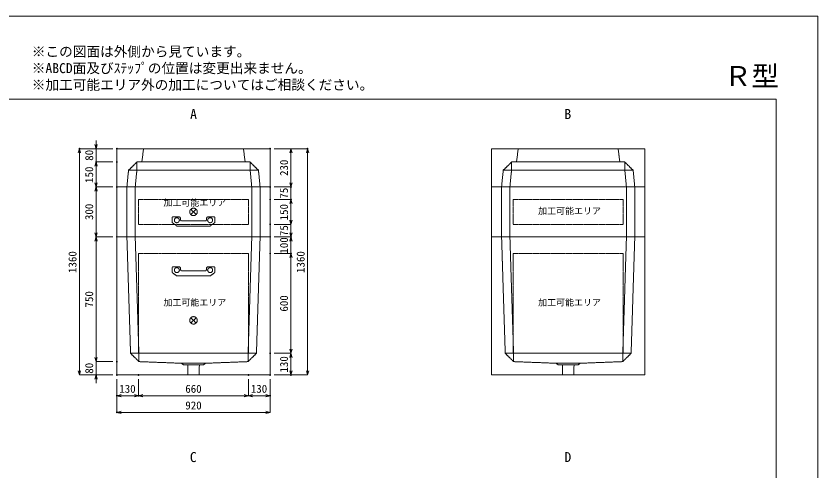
# Model space of a CAD drawing. Units: millimetres, scale not verified. Extents: x -3712 to 3712, y -2625 to 2625.
# Drawn here: x -1103 to 3712, y -110 to 2625 of the extents above; entities that cross this region are included whole.
import ezdxf
from ezdxf.enums import TextEntityAlignment as Align

# ---------------------------------------------------------------- set-up
doc = ezdxf.new("R2010")
doc.units = ezdxf.units.MM
doc.header["$LTSCALE"] = 10
doc.header["$PDMODE"] = 32
doc.header["$PDSIZE"] = 5
doc.linetypes.add('LONG_DASHED1', pattern=[7, 6, -1])
doc.linetypes.add('LONG_DOUBLE_CHAIN', pattern=[21.8, 18, -1, 0.6, -0.6, 0.6, -1])
for name, color, linetype, lineweight in [('0-0_D-TTL', 7, 'Continuous', 9), ('0-1_Defpoints', 7, 'Continuous', 9), ('0-3_D-TTL-TXT', 7, 'Continuous', 9), ('0-4_D-STR-TXT', 7, 'Continuous', 9), ('0-5_D-STR-DIM', 3, 'Continuous', 9), ('0-6_0', 7, 'Continuous', 9), ('0-7_D-STR-STR3', 2, 'LONG_DASHED1', 9), ('0-8_D-STR', 7, 'LONG_DASHED1', 9), ('0-A_D-STR-STR5', 1, 'LONG_DOUBLE_CHAIN', 9)]:
    doc.layers.add(name, color=color, linetype=linetype, lineweight=lineweight)
doc.styles.add('ＭＳ ゴシック', font='')
doc.styles.get('ＭＳ ゴシック').set_extended_font_data('MS Gothic')

# ---------------------------------------------------------------- blocks, each defined once
blk = doc.blocks.new('A$C4DE05FD1')
at = {"layer": '0-0_D-TTL', "color": 134}
for p, q in [((2000, 38000), (57400, 38000)), ((57400, 38000), (57400, 2000))]:
    blk.add_line(p, q, dxfattribs=at)
at = {"layer": '0-1_Defpoints', "color": 134}
for p, q in [((0, 42000), (59400, 42000)), ((59400, 42000), (59400, 0))]:
    blk.add_line(p, q, dxfattribs=at)
at = {"layer": '0-3_D-TTL-TXT', "style": 'ＭＳ ゴシック'}
for s, p in [('※この図面は外側から見ています。', (21630.46, 39907.83)), ('※ABCD面及びｽﾃｯﾌﾟの位置は変更出来ません。', (21630.46, 39107.83)), ('※加工可能エリア外の加工についてはご相談ください。', (21630.46, 38307.83))]:
    blk.add_text(s, height=481.1, dxfattribs=at).set_placement(p, align=Align.BOTTOM_LEFT)
blk = doc.blocks.new('_Open30')
at = {"layer": '0-6_0'}
blk.add_line((0, 0), (-10, 0), dxfattribs=at)
blk.add_lwpolyline([(-10, 2.679), (0, 0), (-10, -2.679)], dxfattribs=at)
blk = doc.blocks.new('A$C31CA379A')
at = {"layer": '0-4_D-STR-TXT', "style": 'ＭＳ ゴシック'}
for s, p in [('A', (-162.94, -1095.26)), ('B', (17819.31, -1095.26)), ('C', (-175.69, -17595.27)), ('D', (17819.31, -17595.27))]:
    blk.add_text(s, height=481.1, dxfattribs=at).set_placement(p, align=Align.BOTTOM_LEFT)
blk = doc.blocks.new('A$C2C6B650F')
at = {"layer": '0-8_D-STR', "linetype": 'Continuous'}
for p, q in [((-4600, 0), (-4600, 2300)), ((-4600, 2300), (4600, 2300)), ((4600, 2300), (4600, 0)), ((-4600, 0), (4600, 0))]:
    blk.add_line(p, q, dxfattribs=at)
at = {"layer": '0-8_D-STR'}
for p, q in [((-3000, 2300), (-3100, 1500)), ((3000, 2300), (3100, 1500)), ((-3900, 1000), (-3400, 1500)), ((-3400, 1500), (3400, 1500)), ((-3400, 1000), (-3400, 1500)), ((3900, 1000), (3400, 1500)), ((3400, 1000), (3400, 1500)), ((-3900, 1000), (-4000, 0)), ((-3900, 1000), (3900, 1000)), ((-3400, 1000), (-3500, 0)), ((3400, 1000), (3500, 0)), ((3900, 1000), (4000, 0))]:
    blk.add_line(p, q, dxfattribs=at)
blk = doc.blocks.new('A$C27844A11')
at = {"layer": '0-7_D-STR-STR3'}
for p, q in [((-1280, 500), (-1280, 226.8)), ((-1230, 550), (-879.2, 550)), ((1230, 550), (879.2, 550)), ((1280, 500), (1280, 226.8)), ((-1257.7, 185.2), (-1030.2, 16.8)), ((974.7, 0), (-974.7, 0)), ((-779.6, 458.7), (-771, 360.6)), ((721.2, 315), (-721.2, 315)), ((779.6, 458.7), (771, 360.6)), ((1257.7, 185.2), (1030.2, 16.8))]:
    blk.add_line(p, q, dxfattribs=at)
for centre in [(-1000, 350), (1000, 350)]:
    blk.add_circle(centre, 150, dxfattribs=at)
for centre, radius, start, end in [((-1230, 500), 50, 90, 180), ((-879.2, 450), 100, 5, 90), ((879.2, 450), 100, 90, 175), ((1230, 500), 50, 0, 90), ((-1230, 226.8), 50, 180, 236.30993), ((-974.7, 100), 100, 236.30993, 270), ((-721.2, 365), 50, 185, 270), ((721.2, 365), 50, 270, 355), ((974.7, 100), 100, 270, 303.69007), ((1230, 226.8), 50, 303.69007, 0)]:
    blk.add_arc(centre, radius, start, end, dxfattribs=at)
blk = doc.blocks.new('A$C1F2E74A8')
at = {"layer": '0-8_D-STR', "linetype": 'Continuous'}
for p, q in [((-4600, -3000), (-4600, 0)), ((4600, -3000), (-4600, -3000))]:
    blk.add_line(p, q, dxfattribs=at)
at = {"layer": '0-8_D-STR'}
for p, q in [((-4000, 0), (-4000, -3000)), ((-3500, 0), (-3500, -3000)), ((3500, 0), (3500, -3000)), ((4000, 0), (4000, -3000))]:
    blk.add_line(p, q, dxfattribs=at)
at = {"layer": '0-8_D-STR', "linetype": 'Continuous'}
blk.add_lwpolyline([(4600, -3000), (4600, 0), (-4600, 0)], dxfattribs=at)
at = {"layer": '0-A_D-STR-STR5'}
for p, q in [((3300, -750), (-3300, -750)), ((-3300, -750), (-3300, -2250)), ((3300, -750), (3300, -2250)), ((3300, -2250), (-3300, -2250))]:
    blk.add_line(p, q, dxfattribs=at)
blk = doc.blocks.new('A$C23094946')
at = {"layer": '0-8_D-STR', "linetype": 'Continuous'}
for p, q in [((-4600, 0), (4600, 0)), ((-4600, -8300), (-4600, 0)), ((4600, -8300), (4600, 0)), ((-4600, -8300), (4600, -8300))]:
    blk.add_line(p, q, dxfattribs=at)
at = {"layer": '0-8_D-STR'}
for p, q in [((-4000, 0), (-3780, -7000)), ((-3500, 0), (-3280, -7000)), ((3500, 0), (3280, -7000)), ((4000, 0), (3780, -7000)), ((-3280, -7500), (-3780, -7000)), ((-3780, -7000), (3780, -7000)), ((-3280, -7500), (-3280, -7000)), ((3280, -7500), (3780, -7000)), ((3280, -7500), (3280, -7000)), ((-3280, -7500), (-700, -7600)), ((-600, -7690), (-700, -7600)), ((700, -7600), (-700, -7600)), ((600, -7690), (-600, -7690)), ((-333, -8300), (-352, -7690)), ((333, -8300), (352, -7690)), ((600, -7690), (700, -7600)), ((3280, -7500), (700, -7600))]:
    blk.add_line(p, q, dxfattribs=at)
at = {"layer": '0-A_D-STR-STR5'}
for p, q in [((3300, -1000), (3300, -7000)), ((3300, -1000), (3300, -7000)), ((3300, -7000), (-3300, -7000))]:
    blk.add_line(p, q, dxfattribs=at)
blk.add_lwpolyline([(3300, -1000), (-3300, -1000), (-3300, -7000)], dxfattribs=at)
blk.add_lwpolyline([(3300, -1000), (-3300, -1000), (-3300, -7000)], dxfattribs=at)
blk = doc.blocks.new('A$C1C640AAB')
at = {"layer": '0-A_D-STR-STR5'}
for p, q in [((-159.1, -159.1), (159.1, 159.1)), ((-159.1, 159.1), (159.1, -159.1))]:
    blk.add_line(p, q, dxfattribs=at)
blk.add_circle((0, 0), 225, dxfattribs=at)
blk = doc.blocks.new('A$Cec8e3b82')
at = {"layer": '0-8_D-STR'}
blk.add_blockref('A$C1F2E74A8', (0, 0), dxfattribs=at)
at = {"layer": '0-A_D-STR-STR5'}
blk.add_blockref('A$C1C640AAB', (0, -1500), dxfattribs=at)
blk = doc.blocks.new('A$Cbdff48fd')
at = {"layer": '0-8_D-STR'}
blk.add_blockref('A$C23094946', (0, 0), dxfattribs=at)
at = {"layer": '0-A_D-STR-STR5'}
blk.add_blockref('A$C1C640AAB', (0, -5020), dxfattribs=at)

msp = doc.modelspace()

# ---------------------------------------------------------------- linework, layer by layer
at = {"layer": '0-1_Defpoints'}
for p in [(-722.5, 1827.5), (-497.5, 1827.5), (422.5, 1827.5), (647.5, 1827.5), (-622.5, 1747.5), (-497.5, 1747.5), (-622.5, 1597.5), (-497.5, 1597.5), (-497.5, 1597.5), (422.5, 1597.5), (422.5, 1597.5), (547.5, 1597.5), (547.5, 1597.5), (422.5, 1522.5), (547.5, 1522.5), (422.5, 1372.5), (-622.5, 1297.5), (-497.5, 1297.5), (-497.5, 1297.5), (422.5, 1297.5), (547.5, 1297.5), (422.5, 1197.5), (547.5, 1197.5), (422.5, 597.5), (422.5, 597.5), (-497.5, 547.5), (-622.5, 467.5), (-497.5, 467.5), (-497.5, 467.5), (-367.5, 467.5), (292.5, 467.5), (422.5, 467.5), (422.5, 467.5), (422.5, 467.5), (547.5, 467.5), (-497.5, 342.5), (-367.5, 342.5), (422.5, 342.5), (-497.5, 242.5)]:
    msp.add_point(p, dxfattribs=at)
at = {"layer": '0-5_D-STR-DIM'}
for p, q in [((-622.5, 1852.5), (-622.5, 1877.5)), ((-522.5, 1827.5), (-722.5, 1827.5)), ((-722.5, 492.5), (-722.5, 1802.5)), ((-522.5, 1827.5), (-622.5, 1827.5)), ((-622.5, 1827.5), (-622.5, 1747.5)), ((447.5, 1827.5), (547.5, 1827.5)), ((447.5, 1827.5), (647.5, 1827.5)), ((547.5, 1802.5), (547.5, 1622.5)), ((647.5, 492.5), (647.5, 1802.5)), ((-522.5, 1747.5), (-622.5, 1747.5)), ((-522.5, 1747.5), (-622.5, 1747.5)), ((-622.5, 1722.5), (-622.5, 1697.5)), ((-622.5, 1622.5), (-622.5, 1722.5)), ((547.5, 1622.5), (547.5, 1647.5)), ((-522.5, 1597.5), (-622.5, 1597.5)), ((-522.5, 1597.5), (-622.5, 1597.5)), ((447.5, 1597.5), (547.5, 1597.5)), ((447.5, 1597.5), (547.5, 1597.5)), ((547.5, 1522.5), (547.5, 1597.5)), ((-622.5, 1322.5), (-622.5, 1572.5)), ((447.5, 1522.5), (547.5, 1522.5)), ((447.5, 1522.5), (547.5, 1522.5)), ((547.5, 1497.5), (547.5, 1472.5)), ((547.5, 1397.5), (547.5, 1497.5)), ((547.5, 1397.5), (547.5, 1422.5)), ((447.5, 1372.5), (547.5, 1372.5)), ((447.5, 1372.5), (547.5, 1372.5)), ((547.5, 1372.5), (547.5, 1297.5)), ((547.5, 1322.5), (547.5, 1347.5)), ((-522.5, 1297.5), (-622.5, 1297.5)), ((-522.5, 1297.5), (-622.5, 1297.5)), ((-622.5, 572.5), (-622.5, 1272.5)), ((447.5, 1297.5), (547.5, 1297.5)), ((447.5, 1297.5), (547.5, 1297.5)), ((547.5, 1197.5), (547.5, 1297.5)), ((547.5, 1272.5), (547.5, 1247.5)), ((447.5, 1197.5), (547.5, 1197.5)), ((447.5, 1197.5), (547.5, 1197.5)), ((547.5, 1172.5), (547.5, 1147.5)), ((547.5, 622.5), (547.5, 1172.5)), ((-622.5, 572.5), (-622.5, 597.5)), ((447.5, 597.5), (547.5, 597.5)), ((447.5, 597.5), (547.5, 597.5)), ((-522.5, 547.5), (-622.5, 547.5)), ((-522.5, 547.5), (-622.5, 547.5)), ((-622.5, 547.5), (-622.5, 467.5)), ((547.5, 572.5), (547.5, 492.5)), ((-522.5, 467.5), (-722.5, 467.5)), ((-522.5, 467.5), (-622.5, 467.5)), ((-622.5, 442.5), (-622.5, 417.5)), ((-497.5, 442.5), (-497.5, 242.5)), ((-497.5, 442.5), (-497.5, 342.5)), ((-367.5, 442.5), (-367.5, 342.5)), ((-367.5, 442.5), (-367.5, 342.5)), ((292.5, 442.5), (292.5, 342.5)), ((292.5, 442.5), (292.5, 342.5)), ((422.5, 442.5), (422.5, 342.5)), ((422.5, 442.5), (422.5, 242.5)), ((447.5, 467.5), (547.5, 467.5)), ((447.5, 467.5), (647.5, 467.5)), ((-392.5, 342.5), (-472.5, 342.5)), ((267.5, 342.5), (-342.5, 342.5)), ((317.5, 342.5), (397.5, 342.5)), ((397.5, 242.5), (-472.5, 242.5))]:
    msp.add_line(p, q, dxfattribs=at)

# ---------------------------------------------------------------- block references
at = {"layer": '0-0_D-TTL', "xscale": 0.125, "yscale": 0.125}
msp.add_blockref('A$C4DE05FD1', (-3712.5, -2625), dxfattribs=at)
at = {"layer": '0-4_D-STR-TXT', "xscale": 0.125, "yscale": 0.125}
msp.add_blockref('A$C31CA379A', (-37.5, 2125), dxfattribs=at)
at = {"layer": '0-5_D-STR-DIM', "xscale": 2.5, "yscale": 2.5}
for p, rotation in [((-622.5, 1827.5), 270), ((-722.5, 1827.5), 90), ((547.5, 1827.5), 90), ((647.5, 1827.5), 90), ((-622.5, 1747.5), 90), ((-622.5, 1747.5), 90), ((-622.5, 1597.5), 270), ((-622.5, 1597.5), 90), ((547.5, 1597.5), 270), ((547.5, 1597.5), 270), ((547.5, 1522.5), 90), ((547.5, 1522.5), 90), ((547.5, 1372.5), 270), ((547.5, 1372.5), 270), ((-622.5, 1297.5), 270), ((547.5, 1297.5), 270), ((-622.5, 1297.5), 90), ((547.5, 1297.5), 90), ((547.5, 1197.5), 90), ((547.5, 1197.5), 90), ((547.5, 597.5), 270), ((547.5, 597.5), 90), ((-622.5, 547.5), 270), ((-622.5, 547.5), 270), ((-722.5, 467.5), 270), ((547.5, 467.5), 270), ((647.5, 467.5), 270), ((-622.5, 467.5), 90), ((-497.5, 342.5), 180), ((-367.5, 342.5), 180), ((292.5, 342.5), 180), ((-497.5, 242.5), 180)]:
    msp.add_blockref('_Open30', p, dxfattribs=dict(at, rotation=rotation))
for p in [(-367.5, 342.5), (292.5, 342.5), (422.5, 342.5), (422.5, 242.5)]:
    msp.add_blockref('_Open30', p, dxfattribs=at)
at = {"layer": '0-7_D-STR-STR3', "xscale": 0.1, "yscale": 0.1}
for p in [(-37.5, 1362.5), (-37.5, 1062.5)]:
    msp.add_blockref('A$C27844A11', p, dxfattribs=at)
at = {"layer": '0-8_D-STR', "xscale": 0.1, "yscale": 0.1}
for name, p in [('A$C2C6B650F', (-37.5, 1597.5)), ('A$C2C6B650F', (2212.5, 1597.5)), ('A$Cec8e3b82', (-37.5, 1597.5)), ('A$C1F2E74A8', (2212.5, 1597.5)), ('A$Cbdff48fd', (-37.5, 1297.5)), ('A$C23094946', (2212.5, 1297.5))]:
    msp.add_blockref(name, p, dxfattribs=at)

# ---------------------------------------------------------------- texts
at = {"layer": '0-3_D-TTL-TXT', "style": 'ＭＳ ゴシック'}
msp.add_text('Ｒ型', height=120.3, dxfattribs=at).set_placement((3149.52, 2168.18), align=Align.BOTTOM_LEFT)
at = {"layer": '0-5_D-STR-DIM', "style": 'ＭＳ ゴシック'}
for s, p in [('80', (-625.75, 1754.88)), ('230', (544.25, 1663.5)), ('150', (-625.75, 1621.85)), ('75', (544.25, 1527.4)), ('300', (-625.75, 1398.63)), ('150', (544.25, 1396.85)), ('75', (544.25, 1302.4)), ('100', (544.25, 1196.85)), ('1360', (-725.75, 1080.6)), ('1360', (644.25, 1080.6)), ('750', (-625.75, 873)), ('600', (544.25, 848.25)), ('80', (-625.75, 474.88)), ('130', (544.25, 481.85))]:
    msp.add_text(s, height=48.09, rotation=90, dxfattribs=at).set_placement(p, align=Align.BOTTOM_LEFT)
for s, p in [('130', (-483.15, 345.75)), ('660', (-86.75, 345.75)), ('130', (306.85, 345.75)), ('920', (-86.63, 245.75))]:
    msp.add_text(s, height=48.09, dxfattribs=at).set_placement(p, align=Align.BOTTOM_LEFT)
at = {"layer": '0-A_D-STR-STR5', "style": 'ＭＳ ゴシック'}
for p in [(-217.98, 1472.25), (2032.02, 1422.25), (-217.98, 872.25), (2032.02, 872.25)]:
    msp.add_text('加工可能エリア', height=38.49, dxfattribs=at).set_placement(p, align=Align.BOTTOM_LEFT)

doc.saveas('drawing.dxf')
